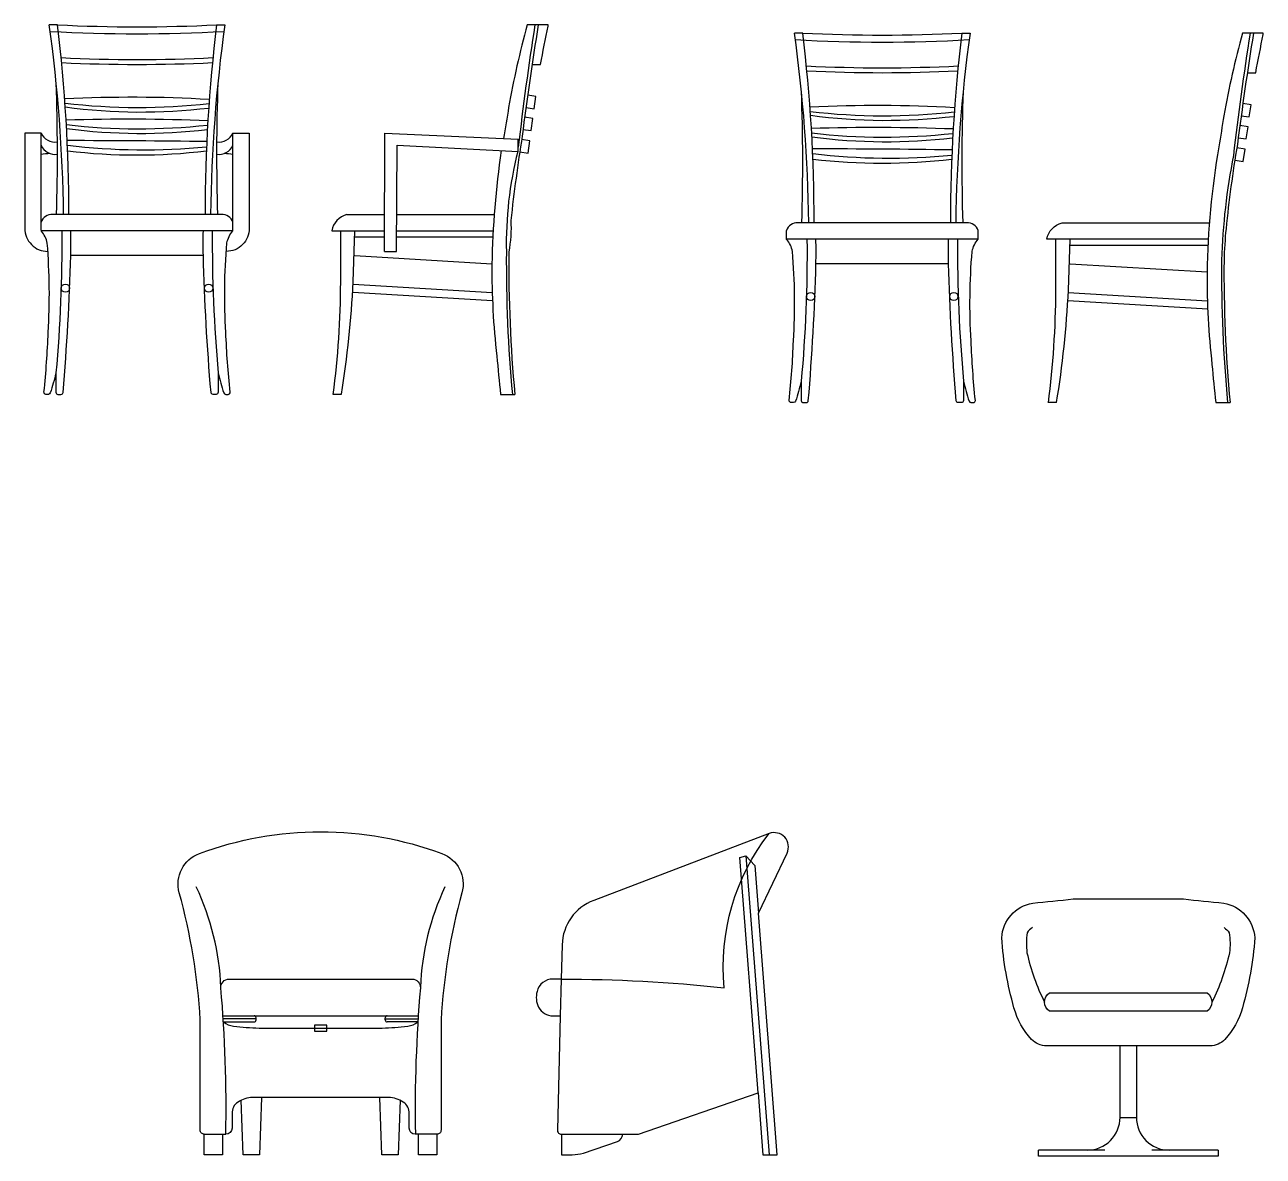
# Model space of a CAD drawing. Header units: inches. Extents: x 10 to 52.5, y 12.2 to 37.
# Drawn here: x 15.77 to 18.804, y 20.049 to 22.82 of the extents above; entities that cross this region are included whole.
import ezdxf

# ---------------------------------------------------------------- set-up
doc = ezdxf.new("R2010")
doc.units = ezdxf.units.IN
doc.header["$MEASUREMENT"] = 0
doc.layers.add('02', color=2, linetype='Continuous')
doc.layers.add('4', color=4, linetype='Continuous')

msp = doc.modelspace()

# ---------------------------------------------------------------- linework, layer by layer
at = {"layer": '02'}
for p, q in [((17.5366, 20.7853), (17.5933, 20.0533)), ((16.3367, 20.3833), (16.3367, 20.3883)), ((16.6531, 20.3833), (16.6531, 20.3883)), ((16.3367, 20.3858), (16.2563, 20.3858)), ((16.2567, 20.3783), (16.3317, 20.3783)), ((16.6531, 20.3858), (16.7335, 20.3858)), ((16.7331, 20.3783), (16.6581, 20.3783))]:
    msp.add_line(p, q, dxfattribs=at)
for points in [[(17.0199, 22.8201, 0.010067), (16.979, 22.5206, 0.004778)], [(18.7719, 22.7998, 0.010067), (18.7309, 22.5003, 0.040804), (18.7019, 22.2438, 0.025267), (18.7166, 21.8948)], [(16.9777, 22.5098, 0.067355), (16.9499, 22.2641, 0.025267), (16.9647, 21.9151)], [(17.0843, 20.4833, -0.026777), (17.4832, 20.462, -0.190909), (17.5935, 20.8396, 2.971138)], [(16.2567, 20.3783, 0.129316), (16.2816, 20.3678, 0.017526), (16.3442, 20.3633), (16.6456, 20.3633, 0.017526), (16.7082, 20.3678, 0.129316), (16.7331, 20.3783)]]:
    msp.add_lwpolyline(points, format="xyb", dxfattribs=at)
msp.add_lwpolyline([(16.4799, 20.3558), (16.5099, 20.3558), (16.5099, 20.3708), (16.4799, 20.3708)], close=True, dxfattribs=at)
for centre, radius, start, end in [((16.0452, 26.5401), 3.805, 267.1978, 272.8022), ((16.0452, 26.5401), 3.817, 267.2246, 272.7754), ((17.8708, 26.5198), 3.805, 267.1978, 272.8022), ((17.8708, 26.5198), 3.817, 267.2246, 272.7754), ((16.0333, 19.3523), 3.2903, 86.7076, 92.8801), ((16.0499, 24.1475), 1.5298, 263.1989, 276.4444), ((16.055, 24.0088), 1.4023, 262.3916, 276.7884), ((17.8589, 19.332), 3.2903, 86.7076, 92.8801), ((17.8755, 24.1271), 1.5298, 263.1989, 276.4444), ((16.0262, 17.3235), 5.2653, 87.9031, 91.684), ((16.0499, 24.0952), 1.5298, 263.326, 276.318), ((17.8806, 23.9884), 1.4023, 262.3916, 276.7884), ((16.055, 23.9565), 1.4023, 262.525, 276.6568), ((17.8518, 17.3032), 5.2653, 87.9031, 91.684), ((17.8755, 24.0748), 1.5298, 263.326, 276.318), ((17.8806, 23.9361), 1.4023, 262.525, 276.6568), ((15.8803, -1.0138), 23.5502, 89.18291, 90.01505), ((16.0615, 24.0779), 1.5639, 263.1378, 275.6556), ((16.0448, 23.9591), 1.4577, 263.3164, 276.7102), ((17.7059, -1.0341), 23.5502, 89.18291, 90.01505), ((15.9488, 21.4092), 1.1021, 96.098, 97.228), ((16.1415, 21.4092), 1.1021, 82.772, 83.902), ((17.8871, 24.0575), 1.5639, 263.1378, 275.6556), ((17.8704, 23.9388), 1.4577, 263.3164, 276.7102), ((15.6096, 20.4364), 0.6416, 2.4096, 25.1472), ((17.3802, 20.4364), 0.6416, 154.853, 177.5903), ((16.3317, 20.3883), 0.005, 0, 90), ((16.6581, 20.3883), 0.005, 90, 180), ((16.3317, 20.3833), 0.005, 270, 0), ((16.6581, 20.3833), 0.005, 180, 270)]:
    msp.add_arc(centre, radius, start, end, dxfattribs=at)
at = {"layer": '4'}
for p, q in [((15.8502, 22.8201), (15.8302, 22.8201)), ((16.2402, 22.8201), (16.2602, 22.8201)), ((17.6758, 22.7998), (17.6558, 22.7998)), ((18.0658, 22.7998), (18.0858, 22.7998)), ((16.651, 22.2651), (16.6522, 22.5551)), ((16.6522, 22.5551), (16.979, 22.5397)), ((16.681, 22.2651), (16.6821, 22.5251)), ((16.6821, 22.5251), (16.979, 22.5097)), ((16.979, 22.5097), (16.979, 22.5397)), ((16.2533, 22.3557), (15.837, 22.3557)), ((16.5592, 22.3557), (16.6514, 22.3557)), ((16.6814, 22.3557), (16.9202, 22.3557)), ((18.0789, 22.3353), (17.6626, 22.3353)), ((16.2802, 22.3157), (15.8102, 22.3157)), ((16.522, 22.3157), (16.6512, 22.3157)), ((16.544, 22.1899), (16.544, 22.3157)), ((16.5748, 22.1904), (16.5788, 22.3157)), ((16.5783, 22.3007), (16.6512, 22.3007)), ((16.6812, 22.3157), (16.9176, 22.3157)), ((16.6812, 22.3007), (16.9168, 22.3007)), ((17.6364, 22.2942), (17.6358, 22.3164)), ((18.1058, 22.2953), (18.1058, 22.3164)), ((18.1058, 22.2953), (17.6358, 22.2953)), ((18.2959, 22.1696), (18.2959, 22.2953)), ((18.3267, 22.17), (18.3308, 22.2953)), ((18.3303, 22.2803), (18.6687, 22.2803)), ((16.2076, 22.2551), (15.8827, 22.2551)), ((16.5769, 22.2551), (16.5788, 22.2551)), ((16.5788, 22.2551), (16.9144, 22.2351)), ((16.651, 22.2651), (16.681, 22.2651)), ((18.0333, 22.2348), (17.7083, 22.2348)), ((18.3288, 22.2348), (18.3308, 22.2348)), ((18.3308, 22.2348), (18.6663, 22.2148)), ((16.5745, 22.185), (16.9152, 22.1647)), ((16.5734, 22.1651), (16.9159, 22.1447)), ((18.3264, 22.1647), (18.6671, 22.1444)), ((18.3253, 22.1448), (18.6679, 22.1244)), ((16.5457, 21.9151), (16.5257, 21.9151)), ((16.9357, 21.9151), (16.9707, 21.9151)), ((18.2976, 21.8948), (18.2776, 21.8948)), ((18.6876, 21.8948), (18.7226, 21.8948)), ((16.2558, 20.3933), (16.734, 20.3933)), ((18.4532, 20.1445), (18.4932, 20.1445)), ((16.2099, 20.1033), (16.263, 20.1033)), ((17.0848, 20.1033), (17.2733, 20.1033))]:
    msp.add_line(p, q, dxfattribs=at)
for points in [[(17.013, 22.7231), (17.0337, 22.7231, -0.004665), (17.052, 22.817), (17.052, 22.8201), (17.0009, 22.8201, 0.022593), (16.9555, 22.6179, -0.00263), (16.9432, 22.5414)], [(17.0281, 22.8201, 0.008071), (16.9886, 22.5471, 0.004885)], [(18.765, 22.7028), (18.7856, 22.7028, -0.004665), (18.8039, 22.7967), (18.8039, 22.7998), (18.7529, 22.7998, 0.022593), (18.7074, 22.5975, -0.00263), (18.6952, 22.5211)], [(18.78, 22.7998, 0.008071), (18.7406, 22.5267, 0.004885)], [(15.8102, 22.317), (15.8102, 22.5551), (15.7702, 22.5551), (15.7702, 22.3217, 0.414214), (15.8267, 22.2651, 0.414214)], [(16.2802, 22.3157), (16.2802, 22.5551), (16.3202, 22.5551), (16.3202, 22.3217, -0.414214), (16.2636, 22.2651, -0.414214)], [(16.9373, 22.5119, 0.031182), (16.9145, 22.2333, 0.030831), (16.9265, 22.0089, 0.004962), (16.9357, 21.9151)], [(18.6952, 22.5211, 0.038888), (18.6664, 22.213, 0.030831), (18.6784, 21.9885, 0.004962), (18.6876, 21.8948)], [(16.9608, 22.3411, -0.057644), (16.9559, 22.2639, 0.025334), (16.9707, 21.9151)], [(18.6695, 22.2953), (18.2739, 22.2953, -0.290096), (18.3111, 22.3353), (18.6721, 22.3353)], [(15.8607, 22.3157, -0.024987), (15.8465, 21.9675, -0.021613), (15.8327, 21.9186, -0.323696), (15.828, 21.9151), (15.8221, 21.9151, -0.445932), (15.8172, 21.9207, 0.016403), (15.8276, 22.0667, 0.035265), (15.8252, 22.2857, 0.134624), (15.8108, 22.3145)], [(15.8465, 21.9675), (15.8465, 21.9201, 0.414214), (15.8515, 21.9151), (15.8589, 21.9151, 0.389019), (15.8639, 21.9197, 0.014876), (15.8827, 22.2551, 0.004338), (15.8827, 22.3157)], [(16.2442, 21.9675), (16.2438, 21.9201, -0.414214), (16.2388, 21.9151), (16.2314, 21.9151, -0.389019), (16.2264, 21.9197, -0.014876), (16.2076, 22.2551, -0.004338), (16.2076, 22.3157)], [(16.2296, 22.3157, 0.024986), (16.2442, 21.9675, 0.021659), (16.2576, 21.9186, 0.323696), (16.2624, 21.9151), (16.2682, 21.9151, 0.445932), (16.2732, 21.9207, -0.016403), (16.2627, 22.0667, -0.035265), (16.2652, 22.2857, -0.131966), (16.2802, 22.3157)], [(18.7128, 22.3207, 0.018288), (18.7079, 22.2435, 0.025334), (18.7226, 21.8948)], [(17.6863, 22.2953, -0.024987), (17.6721, 21.9471, -0.021613), (17.6583, 21.8982, -0.323696), (17.6536, 21.8948), (17.6477, 21.8948, -0.445932), (17.6428, 21.9003, 0.016403), (17.6532, 22.0463, 0.035265), (17.6508, 22.2653, 0.134624), (17.6364, 22.2942)], [(17.6721, 21.9471), (17.6721, 21.8998, 0.414214), (17.6771, 21.8948), (17.6845, 21.8948, 0.389019), (17.6895, 21.8994, 0.014876), (17.7083, 22.2348, 0.004338), (17.7083, 22.2953)], [(18.0698, 21.9471), (18.0694, 21.8998, -0.414214), (18.0644, 21.8948), (18.057, 21.8948, -0.389019), (18.052, 21.8994, -0.014876), (18.0333, 22.2348, -0.004338), (18.0332, 22.2953)], [(18.0552, 22.2953, 0.024986), (18.0698, 21.9471, 0.021659), (18.0832, 21.8982, 0.323696), (18.088, 21.8948), (18.0938, 21.8948, 0.445932), (18.0988, 21.9003, -0.016403), (18.0883, 22.0463, -0.035265), (18.0908, 22.2653, -0.131966), (18.1058, 22.2953)], [(16.2549, 20.1033), (16.2549, 20.0533), (16.2099, 20.0533), (16.2099, 20.1033, -0.414214), (16.1999, 20.1133), (16.1999, 20.3832, 0.052878), (16.1487, 20.6946, -0.388961), (16.198, 20.7908, -0.179672), (16.7918, 20.7908, -0.388961), (16.8411, 20.6946, 0.052878), (16.7899, 20.3832), (16.7899, 20.1133, -0.414214), (16.7799, 20.1033), (16.7799, 20.0533), (16.7349, 20.0533), (16.7349, 20.1033)], [(17.2733, 20.1033), (17.5665, 20.2044), (17.5782, 20.0533), (17.6133, 20.0533), (17.5676, 20.6448), (17.6375, 20.7918, 0.676232), (17.5935, 20.8396), (17.1638, 20.6761, 0.304121), (17.0865, 20.5671), (17.0843, 20.4833), (17.064, 20.4833, 0.3442), (17.0251, 20.453, 0.18347), (17.0287, 20.4144, 0.276093), (17.064, 20.3933), (17.082, 20.3933), (17.0748, 20.1136, 0.421949), (17.0848, 20.1033), (17.0848, 20.0533), (17.1114, 20.0533, 0.068864), (17.1385, 20.0571), (17.2224, 20.0853, 0.285242), (17.2348, 20.1033)], [(18.6733, 20.3195), (18.2731, 20.3195, -0.209117), (18.2364, 20.3356, -0.119346), (18.1934, 20.4126, -0.050889), (18.1632, 20.5844, -0.345715), (18.2392, 20.6695, 0.008706), (18.3382, 20.6795), (18.6083, 20.6795, 0.008706), (18.7072, 20.6695, -0.345715), (18.7832, 20.5844, -0.050889), (18.753, 20.4126, -0.119346), (18.71, 20.3356, -0.209117), (18.6733, 20.3195)], [(18.2384, 20.6093, 0.107106), (18.2257, 20.5965, 0.07005), (18.2252, 20.5477, 0.062487), (18.2682, 20.427, 0.063272)], [(18.708, 20.6093, -0.107106), (18.7207, 20.5965, -0.07005), (18.7212, 20.5477, -0.062487), (18.6782, 20.427, -0.063272)], [(16.2506, 20.4616, -0.439307), (16.2706, 20.4833), (16.7192, 20.4833, -0.439307), (16.7392, 20.4616)], [(18.3732, 20.0645, 0.414214), (18.4532, 20.1445), (18.4532, 20.3195)], [(18.4932, 20.3195), (18.4932, 20.1445, 0.414214), (18.5732, 20.0645)], [(16.2925, 20.182, 0.28591), (16.2782, 20.1536, 0.000628), (16.278, 20.1181, -0.41045), (16.263, 20.1033)], [(16.6616, 20.1933), (16.3282, 20.1933, 0.139909), (16.2925, 20.182)], [(16.3499, 20.1933), (16.3449, 20.0533), (16.3049, 20.0533), (16.3001, 20.1864, 0.032397)], [(16.7799, 20.1033), (16.7268, 20.1033, -0.41045), (16.7118, 20.1181, 0.000628), (16.7116, 20.1536, 0.28591), (16.6973, 20.182, 0.139909), (16.6616, 20.1933)]]:
    msp.add_lwpolyline(points, format="xyb", dxfattribs=at)
for points in [[(16.998, 22.6177), (17.0177, 22.6147), (17.0221, 22.6446), (17.0021, 22.6476)], [(18.7499, 22.5974), (18.7697, 22.5944), (18.7741, 22.6243), (18.754, 22.6273)], [(16.9906, 22.5639), (17.0104, 22.5609), (17.0148, 22.5908), (16.9947, 22.5938)], [(18.7425, 22.5435), (18.7623, 22.5406), (18.7667, 22.5704), (18.7467, 22.5734)], [(16.9832, 22.509), (17.003, 22.506), (17.0074, 22.5359), (16.9873, 22.5389)], [(18.7351, 22.4886), (18.7549, 22.4857), (18.7593, 22.5155), (18.7393, 22.5185)], [(17.5665, 20.2044), (17.522, 20.7807), (17.5366, 20.7853), (17.5585, 20.7618), (17.5676, 20.6448)], [(17.0843, 20.4833), (17.082, 20.3933)], [(16.6897, 20.1864), (16.6849, 20.0533), (16.6449, 20.0533), (16.6399, 20.1933)], [(18.4157, 20.0645), (18.2532, 20.0645)], [(18.6932, 20.0645), (18.6932, 20.0495), (18.2532, 20.0495), (18.2532, 20.0645)], [(18.6932, 20.0645), (18.5307, 20.0645)]]:
    msp.add_lwpolyline(points, dxfattribs=at)
msp.add_lwpolyline([(18.2802, 20.4045, -0.533333), (18.2802, 20.4495), (18.6662, 20.4495, -0.533333), (18.6662, 20.4045)], format="xyb", close=True, dxfattribs=at)
for centre in [(15.8698, 22.1751), (16.2205, 22.1751), (17.6955, 22.1548), (18.0461, 22.1548)]:
    msp.add_circle(centre, 0.0101, dxfattribs=at)
for centre, radius, start, end in [((12.1604, 22.31), 3.705, 0.7056, 7.9133), ((16.0452, 26.6201), 3.805, 267.0624, 272.9376), ((12.1034, 22.3612), 3.7748, 359.9164, 6.9835), ((19.9869, 22.3612), 3.7748, 173.0165, 180.0836), ((19.9299, 22.31), 3.705, 172.0867, 179.2944), ((16.0452, 26.6031), 3.805, 266.7939, 273.2061), ((13.986, 22.2897), 3.705, 0.7056, 7.9133), ((17.8708, 26.5828), 3.805, 266.7939, 273.2061), ((17.8708, 26.5998), 3.805, 267.0624, 272.9376), ((13.929, 22.3409), 3.7748, 359.9164, 6.9835), ((21.8126, 22.3409), 3.7748, 173.0165, 180.0836), ((21.7555, 22.2897), 3.705, 172.0867, 179.2944), ((10.8657, 22.5013), 4.9845, 358.3257, 2.0257), ((21.2246, 22.5013), 4.9845, 177.9743, 181.6743), ((12.6914, 22.481), 4.9845, 358.3257, 2.0257), ((23.0502, 22.481), 4.9845, 177.9743, 181.6743), ((15.8445, 22.5703), 0.0376, 203.7481, 278.6625), ((16.2458, 22.5703), 0.0376, 261.3375, 336.2519), ((21.3733, 21.8502), 4.4397, 170.969, 173.6522), ((15.8446, 22.5403), 0.0376, 203.7481, 278.6625), ((16.2457, 22.5403), 0.0376, 261.3375, 336.2519), ((21.6956, 22.0229), 2.9977, 170.3235, 174.2977), ((15.8377, 22.3262), 0.0295, 88.6623, 159.0224), ((16.2526, 22.3262), 0.0295, 20.9776, 91.3377), ((16.5721, 22.3063), 0.051, 104.7432, 169.4521), ((17.6633, 22.3059), 0.0295, 88.6623, 159.0224), ((18.0783, 22.3059), 0.0295, 20.9776, 91.3377), ((15.8152, 22.317), 0.005, 180, 210.0015), ((15.8202, 22.2853), 0.005, 4.6865, 15.16), ((17.6408, 22.2967), 0.005, 180, 210.0015), ((17.6458, 22.2649), 0.005, 4.6865, 15.16), ((14.3807, 22.1959), 2.1633, 352.5437, 359.8421), ((14.0968, 22.3129), 2.481, 350.7753, 357.1702), ((16.1326, 22.1755), 2.1633, 352.5437, 359.8421), ((15.8487, 22.2925), 2.481, 350.7753, 357.1702), ((12.7485, 20.1636), 3.5148, 359.0182, 4.8648), ((20.2413, 20.1636), 3.5148, 175.1352, 180.9818)]:
    msp.add_arc(centre, radius, start, end, dxfattribs=at)

doc.saveas('drawing.dxf')
